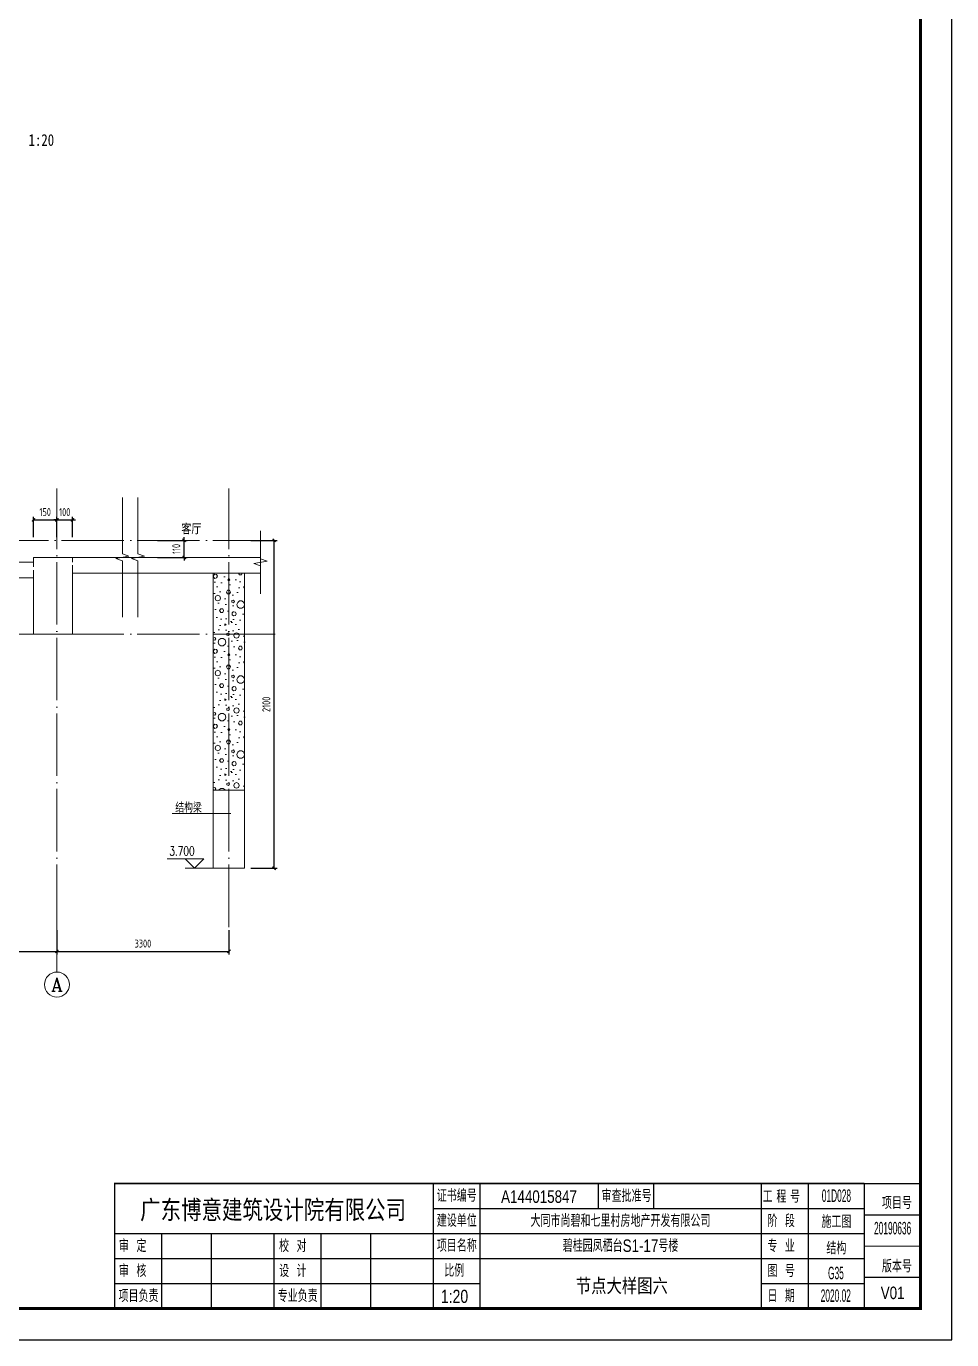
# Model space of a CAD drawing. Extents: x -129922 to 1190196, y -520662 to 139923.
# Drawn here: x 56902 to 62827, y -431038 to -422628 of the extents above; entities that cross this region are included whole.
import ezdxf
from ezdxf.enums import TextEntityAlignment as Align

# ---------------------------------------------------------------- set-up
doc = ezdxf.new("R2010")
doc.units = 0
doc.header["$LTSCALE"] = 1000
doc.header["$MEASUREMENT"] = 0
doc.linetypes.add('DASH', pattern=[0.35, 0.25, -0.1])
doc.linetypes.add('DOTE', pattern=[2.42, 2, -0.2, 0.02, -0.2])
for name, color, linetype, lineweight in [('S-大样-DIM', 3, 'Continuous', 20), ('S-大样-HATCH', 251, 'Continuous', 9), ('S-大样-实线', 2, 'Continuous', 20), ('S-大样-标高', 3, 'Continuous', 20), ('S-板-BEAM', 4, 'DASH', 20), ('S-板-大样索引', 3, 'Continuous', 20), ('S-板-文字', 7, 'Continuous', 20), ('S-轴网-标注', 3, 'Continuous', 20), ('S-轴网-轴线', 1, 'DOTE', 9), ('S-通用-TEXT', 7, 'Continuous', 20), ('S-通用-THIN', 7, 'Continuous', 20)]:
    doc.layers.add(name, color=color, linetype=linetype, lineweight=lineweight)
doc.layers.add('Y-云图图框', color=7, linetype='Continuous')
doc.styles.add('_TCH_AXIS', font='COMPLEX.shx', dxfattribs={"bigfont": 'hztxt.shx'})
doc.styles.add('_TCH_DIM', font='SIMPLEX', dxfattribs={"bigfont": 'GBCBIG'})
doc.styles.add('_TCH_DIM_T3', font='tssdeng.shx', dxfattribs={"width": 0.705882, "bigfont": 'hztxt.shx'})
doc.styles.add('_YT_Name', font='', dxfattribs={"width": 0.8})
doc.styles.add('_YT_Sign_Text', font='ros.shx', dxfattribs={"width": 0.8, "bigfont": 'hztxt.shx'})
doc.styles.add('COMPLEX', font='COMPLEX')
doc.styles.get("Standard").update_dxf_attribs({"font": 'gbenor.shx', "bigfont": 'gbcbig.shx'})
doc.styles.add('TSSD_Rein', font='tssdeng.shx', dxfattribs={"width": 0.7, "bigfont": 'hztxt.shx'})
doc.styles.add('黑体', font='', dxfattribs={"width": 0.8})
doc.styles.get('_YT_Name').set_extended_font_data('SimHei')
doc.styles.get('黑体').set_extended_font_data('SimHei')
doc.dimstyles.new('_TCH_ARCH&&20', dxfattribs={"dimtxt": 51, "dimasz": 20, "dimexe": 20, "dimexo": 20, "dimgap": 24.5, "dimtad": 1, "dimdec": 0, "dimzin": 0, "dimdsep": 46, "dimtxsty": '_TCH_DIM_T3', "dimblk": 'ARCHTICK', "dimcen": 0.09, "dimclrt": 7, "dimazin": 2, "dimtfac": 1, "dimtdec": 0, "dimtix": 1, "dimtmove": 2, "dimatfit": 3, "dimfxl": 0, "dimtolj": 1, "dimtzin": 0, "dimarcsym": 0})

# ---------------------------------------------------------------- blocks, each defined once
blk = doc.blocks.new('ECMCTK_A1_竖_单行图名--0')
for p, q in [((427.98, 50), (427.98, 26)), ((428, 50), (428, 10)), ((442.98, 50), (442.98, 10)), ((480.8, 50), (480.8, 42)), ((498.48, 50), (498.48, 42)), ((533, 50), (533, 10)), ((548, 50), (548, 10)), ((566, 50.01), (584, 50)), ((566, 50.01), (566, 10)), ((428, 42), (566, 42)), ((566, 40.01), (584, 40.01)), ((326, 34), (566, 34)), ((341, 34), (341, 10)), ((357, 10), (357, 34)), ((377, 34), (377, 10)), ((392, 34), (392, 10)), ((408, 10), (408, 34)), ((566, 30.01), (584, 30)), ((326, 26), (566, 26)), ((326, 18), (442.96, 18)), ((533, 18), (566, 18)), ((566, 20), (584, 20))]:
    blk.add_line(p, q)
at = {"color": 4}
blk.add_lwpolyline([(0, 0), (594, 0), (594, 841), (0, 841)], close=True, dxfattribs=at)
for points, const_width in [([(10, 10), (584, 10), (584, 816), (10, 816)], 1), ([(326, 10), (584, 10), (584, 50), (326, 50)], 0.45)]:
    blk.add_lwpolyline(points, close=True, dxfattribs=dict(const_width=const_width))
at = {"const_width": 0.45}
for points in [[(326, 10), (326, 50.01), (566, 50.01)], [(566, 50.01), (566, 10)]]:
    blk.add_lwpolyline(points, dxfattribs=at)
at = {"style": '_YT_Sign_Text', "width": 0.8}
for s, p in [('证书编号', (429.15, 44.14)), ('审查批准号', (481.91, 44.06)), ('工 程 号', (533.47, 43.85)), ('项目号', (571.65, 41.8)), ('建设单位', (429.15, 36.14)), ('阶  段', (535.01, 36.05)), ('审  定', (327.41, 28.05)), ('校  对', (378.66, 28.05)), ('项目名称', (429.15, 28.14)), ('专  业', (535.01, 28.05)), ('版本号', (571.65, 21.55)), ('审  核', (327.41, 20.05)), ('设  计', (378.66, 20.05)), ('比例', (431.54, 20.16)), ('图  号', (535.01, 20.05)), ('项目负责', (327.27, 12.05)), ('专业负责', (378.21, 12.05)), ('日  期', (535.01, 12.05))]:
    blk.add_text(s, height=4, dxfattribs=at).set_placement(p)
at = {"color": 80, "flags": 3}
for tag, height, p in [('YTHQINS', 3, (593.31, 817.5)), ('ECMCKEY', 3, (440.09, 590.57)), ('YTTQINS', 3.75, (595.35, 11.88)), ('YTFRAME', 3, (375.97, 4.92)), ('YTBARCODE_T1', 3, (493.74, 4.57))]:
    blk.add_attdef(tag, text='', height=height, dxfattribs=at).set_placement(p, align=Align.MIDDLE_CENTER)
for tag, height, style, width, p in [('证书编号', 4, '_YT_Sign_Text', 0.8, (461.87, 43.81)), ('审查批准号', 4, '_YT_Sign_Text', 0.8, (514.06, 43.81)), ('工程号', 4, '_YT_Sign_Text', 0.5, (557.08, 44.12)), ('设计单位', 6, '_YT_Name', 0.8, (376.75, 38.6)), ('建设单位', 4, '_YT_Sign_Text', 0.8, (487.96, 36.11)), ('阶段', 4, '_YT_Sign_Text', 0.8, (557.08, 35.81)), ('项目号', 4, '_YT_Sign_Text', 0.5, (575.08, 33.72)), ('项目名称', 4, '_YT_Sign_Text', 0.8, (487.96, 28.11)), ('专业', 4, '_YT_Sign_Text', 0.8, (557.08, 27.31)), ('图纸编号', 4, '_YT_Sign_Text', 0.5, (556.93, 19.36)), ('图纸名称', 4.5, '_YT_Name', 0.8, (488.39, 15.06)), ('版本号', 4, '_YT_Sign_Text', 0.8, (575.08, 13)), ('出图比例', 4.2, '_YT_Sign_Text', 0.8, (434.82, 11.78)), ('日期', 4, '_YT_Sign_Text', 0.5, (556.88, 12.13))]:
    blk.add_attdef(tag, text='', height=height, dxfattribs=dict(style=style, width=width)).set_placement(p, align=Align.CENTER)
at = {"style": '_YT_Sign_Text', "width": 0.8, "flags": 3}
for tag, p, height in [('[审定人]', (343.95, 27.81), 4.1), ('{审定人}', (358.87, 26.45), 6.24), ('[校对人]', (395.23, 27.82), 4.1), ('{校对人}', (411.35, 26.53), 6.24), ('{审核人}', (359.98, 18.44), 6.24), ('{设计人}', (411.48, 18.54), 6.24), ('[审核人]', (344.01, 19.76), 4.1), ('[设计人]', (395.47, 20.21), 4.1), ('{项目负责人}', (361.28, 10.72), 6.24), ('{专业负责人}', (411.58, 10.36), 6.24), ('[项目负责人]', (343.78, 12.01), 4.1), ('[专业负责人]', (395.74, 11.77), 4.1)]:
    blk.add_attdef(tag, p, '', height=height, dxfattribs=at)
at = {"color": 80, "flags": 3}
for tag, p in [('YTBZSIT', (10, 10)), ('EXT_TK_LEFT', (10, 10)), ('YTQRCODE', (304.56, 12.07))]:
    blk.add_attdef(tag, p, '', height=3, dxfattribs=at)
blk = doc.blocks.new('_ArchTick')
at = {"color": 0, "linetype": 'ByBlock', "const_width": 0.4}
blk.add_lwpolyline([(-0.5, -0.5), (0.5, 0.5)], dxfattribs=at)
blk = doc.blocks.new('*D482')
at = {"layer": 'Defpoints', "color": 0, "transparency": 16777216}
for p in [(55598, -428395.4), (57098, -428395.4), (57098, -428551.4)]:
    blk.add_point(p, dxfattribs=at)
at = {"layer": 'S-大样-DIM', "color": 0, "lineweight": -2, "transparency": 16777216}
for p, q in [((55598, -428415.4), (55598, -428571.4)), ((57098, -428415.4), (57098, -428571.4)), ((55598, -428551.4), (57098, -428551.4))]:
    blk.add_line(p, q, dxfattribs=at)
at = {"layer": 'S-大样-DIM', "color": 0, "lineweight": -2, "transparency": 16777216, "xscale": 20, "yscale": 20, "zscale": 20, "rotation": 180}
blk.add_blockref('_ArchTick', (55598, -428551.4), dxfattribs=at)
at = {"layer": 'S-大样-DIM', "color": 0, "lineweight": -2, "transparency": 16777216, "xscale": 20, "yscale": 20, "zscale": 20}
blk.add_blockref('_ArchTick', (57098, -428551.4), dxfattribs=at)
at = {"layer": 'S-大样-DIM', "color": 7, "transparency": 16777216, "insert": (56348, -428501.4), "char_height": 51, "attachment_point": 5, "style": '_TCH_DIM_T3'}
blk.add_mtext('\\A1;1500', dxfattribs=at)
blk = doc.blocks.new('*D483')
at = {"layer": 'Defpoints', "color": 0, "transparency": 16777216}
for p in [(57098, -428395.4), (58199.4, -428395.4), (58199.4, -428551.4)]:
    blk.add_point(p, dxfattribs=at)
at = {"layer": 'S-大样-DIM', "color": 0, "lineweight": -2, "transparency": 16777216}
for p, q in [((57098, -428415.4), (57098, -428571.4)), ((58199.4, -428415.4), (58199.4, -428571.4)), ((57098, -428551.4), (58199.4, -428551.4))]:
    blk.add_line(p, q, dxfattribs=at)
at = {"layer": 'S-大样-DIM', "color": 0, "lineweight": -2, "transparency": 16777216, "xscale": 20, "yscale": 20, "zscale": 20, "rotation": 180}
blk.add_blockref('_ArchTick', (57098, -428551.4), dxfattribs=at)
at = {"layer": 'S-大样-DIM', "color": 0, "lineweight": -2, "transparency": 16777216, "xscale": 20, "yscale": 20, "zscale": 20}
blk.add_blockref('_ArchTick', (58199.4, -428551.4), dxfattribs=at)
at = {"layer": 'S-大样-DIM', "color": 7, "transparency": 16777216, "insert": (57648.7, -428501.4), "char_height": 51, "attachment_point": 5, "style": '_TCH_DIM_T3'}
blk.add_mtext('\\A1;3300', dxfattribs=at)
blk = doc.blocks.new('*D489')
at = {"layer": 'Defpoints', "color": 0, "transparency": 16777216}
for p in [(57098, -425788.6), (56948, -425919.5), (57098, -425919.5)]:
    blk.add_point(p, dxfattribs=at)
at = {"layer": 'S-大样-DIM', "color": 0, "lineweight": -2, "transparency": 16777216}
for p, q in [((56948, -425899.5), (56948, -425768.6)), ((56948, -425788.6), (57098, -425788.6)), ((57098, -425899.5), (57098, -425768.6))]:
    blk.add_line(p, q, dxfattribs=at)
at = {"layer": 'S-大样-DIM', "color": 0, "lineweight": -2, "transparency": 16777216, "xscale": 20, "yscale": 20, "zscale": 20, "rotation": 180}
blk.add_blockref('_ArchTick', (56948, -425788.6), dxfattribs=at)
at = {"layer": 'S-大样-DIM', "color": 0, "lineweight": -2, "transparency": 16777216, "xscale": 20, "yscale": 20, "zscale": 20}
blk.add_blockref('_ArchTick', (57098, -425788.6), dxfattribs=at)
at = {"layer": 'S-大样-DIM', "color": 7, "transparency": 16777216, "insert": (57023, -425738.6), "char_height": 51, "attachment_point": 5, "style": '_TCH_DIM_T3'}
blk.add_mtext('\\A1;150', dxfattribs=at)
blk = doc.blocks.new('*D490')
at = {"layer": 'Defpoints', "color": 0, "transparency": 16777216}
for p in [(57198, -425788.6), (57098, -425919.5), (57198, -425919.5)]:
    blk.add_point(p, dxfattribs=at)
at = {"layer": 'S-大样-DIM', "color": 0, "lineweight": -2, "transparency": 16777216}
for p, q in [((57098, -425788.6), (57078, -425788.6)), ((57098, -425899.5), (57098, -425768.6)), ((57098, -425788.6), (57198, -425788.6)), ((57198, -425899.5), (57198, -425768.6)), ((57198, -425788.6), (57218, -425788.6))]:
    blk.add_line(p, q, dxfattribs=at)
at = {"layer": 'S-大样-DIM', "color": 0, "lineweight": -2, "transparency": 16777216, "xscale": 20, "yscale": 20, "zscale": 20}
blk.add_blockref('_ArchTick', (57098, -425788.6), dxfattribs=at)
at = {"layer": 'S-大样-DIM', "color": 0, "lineweight": -2, "transparency": 16777216, "xscale": 20, "yscale": 20, "zscale": 20, "rotation": 180}
blk.add_blockref('_ArchTick', (57198, -425788.6), dxfattribs=at)
at = {"layer": 'S-大样-DIM', "color": 7, "transparency": 16777216, "insert": (57148, -425738.6), "char_height": 51, "attachment_point": 5, "style": '_TCH_DIM_T3'}
blk.add_mtext('\\A1;100', dxfattribs=at)
blk = doc.blocks.new('*D491')
at = {"layer": 'Defpoints', "color": 0, "transparency": 16777216}
for p in [(57721.7, -425919.5), (57912.4, -425919.5), (57721.7, -426029.5)]:
    blk.add_point(p, dxfattribs=at)
at = {"layer": 'S-大样-DIM', "color": 0, "lineweight": -2, "transparency": 16777216}
for p, q in [((57741.7, -425919.5), (57932.4, -425919.5)), ((57912.4, -425919.5), (57912.4, -425899.5)), ((57912.4, -426029.5), (57912.4, -425919.5)), ((57741.7, -426029.5), (57932.4, -426029.5)), ((57912.4, -426029.5), (57912.4, -426049.5))]:
    blk.add_line(p, q, dxfattribs=at)
at = {"layer": 'S-大样-DIM', "color": 0, "lineweight": -2, "transparency": 16777216, "xscale": 20, "yscale": 20, "zscale": 20}
for p, rotation in [((57912.4, -425919.5), 270), ((57912.4, -426029.5), 90)]:
    blk.add_blockref('_ArchTick', p, dxfattribs=dict(at, rotation=rotation))
at = {"layer": 'S-大样-DIM', "color": 7, "transparency": 16777216, "insert": (57862.4, -425974.5), "char_height": 51, "attachment_point": 5, "rotation": 90, "style": '_TCH_DIM_T3'}
blk.add_mtext('\\A1;110', dxfattribs=at)
blk = doc.blocks.new('*D495')
at = {"layer": 'Defpoints', "color": 0, "transparency": 16777216}
for p in [(58319.4, -425919.5), (58488.8, -425919.5), (58319.4, -428019.5)]:
    blk.add_point(p, dxfattribs=at)
at = {"layer": 'S-大样-DIM', "color": 0, "lineweight": -2, "transparency": 16777216}
for p, q in [((58339.4, -425919.5), (58508.8, -425919.5)), ((58488.8, -428019.5), (58488.8, -425919.5)), ((58339.4, -428019.5), (58508.8, -428019.5))]:
    blk.add_line(p, q, dxfattribs=at)
at = {"layer": 'S-大样-DIM', "color": 0, "lineweight": -2, "transparency": 16777216, "xscale": 20, "yscale": 20, "zscale": 20}
for p, rotation in [((58488.8, -425919.5), 90), ((58488.8, -428019.5), 270)]:
    blk.add_blockref('_ArchTick', p, dxfattribs=dict(at, rotation=rotation))
at = {"layer": 'S-大样-DIM', "color": 7, "transparency": 16777216, "insert": (58438.8, -426969.5), "char_height": 51, "attachment_point": 5, "rotation": 90, "style": '_TCH_DIM_T3'}
blk.add_mtext('\\A1;2100', dxfattribs=at)
blk = doc.blocks.new('_AXISO')
blk.add_circle((0, 0), 0.5)
at = {"layer": 'S-板-文字', "style": 'COMPLEX', "width": 1.041667}
blk.add_attdef('A', text='', height=0.56, dxfattribs=at).set_placement((-0.25, -0.28), (0.25, -0.28), align=Align.FIT)

msp = doc.modelspace()

# ---------------------------------------------------------------- hatches: boundary and pattern name
at = {"layer": 'S-大样-HATCH', "ltscale": 0.2}
h = msp.add_hatch(dxfattribs=at)
h.set_pattern_fill('加气混凝土', color=256, scale=20)
h.set_pattern_definition([(0, (58170.18, -427592.74), (120, 240), [0, -240]), (0, (58029.78, -427625.14), (120, 240), [0, -240]), (0, (58107.78, -427627.54), (120, 240), [0, -240]), (0, (58192.98, -427556.74), (120, 240), [0, -240]), (0, (58093.38, -427639.54), (120, 240), [0, -240]), (0, (58216.98, -427405.54), (120, 240), [0, -240]), (0, (58143.78, -427424.74), (120, 240), [0, -240]), (0, (58182.18, -427454.74), (120, 240), [0, -240]), (0, (57986.58, -427459.54), (120, 240), [0, -240]), (0, (58104.18, -427470.34), (120, 240), [0, -240]), (0, (58058.58, -427531.54), (120, 240), [0, -240]), (0, (58060.98, -427621.54), (120, 240), [0, -240]), (0, (58150.98, -427631.14), (120, 240), [0, -240]), (0, (58216.98, -427525.54), (120, 240), [0, -240]), (0, (57992.58, -427562.74), (120, 240), [0, -240]), (0, (58012.98, -427521.94), (120, 240), [0, -240]), (0, (58106.58, -427538.74), (120, 240), [0, -240]), (0, (58072.98, -427573.54), (120, 240), [0, -240]), (0, (58053.78, -427494.34), (120, 240), [0, -240]), (0, (58083.78, -427404.34), (120, 240), [0, -240]), (0, (58002.18, -427613.14), (120, 240), [0, -240]), (0, (58134.18, -427453.54), (120, 240), [0, -240]), (0, (58022.58, -427449.94), (120, 240), [0, -240]), (0, (58003.38, -427418.74), (120, 240), [0, -240]), (130.6013, (58202.237, -427480.688), (-599.99999, 720), [10.537, -4414.844]), (18.435, (58185.095, -427476.116), (600, 240), [10.842, -1507.051]), (90, (58185.1, -427486.4), (120, 240), [10.286, -469.714]), (161.565, (58195.38, -427489.83), (-600, 240), [10.842, -1507.051]), (53.13, (58195.38, -427489.83), (120, 240), [11.429, -1188.571]), (135, (58204.52, -427612.12), (-120, 240), [9.697, -669.125]), (45, (58190.81, -427612.12), (120, 240), [9.697, -669.125]), (135, (58197.67, -427618.97), (-120, 240), [9.697, -669.125]), (45, (58197.67, -427618.97), (120, 240), [9.697, -669.125]), (116.565, (58089.1, -427450.97), (-2e-05, 480), [12.778, -255.55]), (180, (58083.38, -427439.54), (-120, 240), [13.714, -226.286]), (63.435, (58063.95, -427450.97), (1e-06, 480), [12.778, -255.55]), (116.565, (58069.67, -427462.4), (-2e-05, 480), [12.778, -255.55]), (0, (58069.67, -427462.4), (120, 240), [13.714, -226.286]), (63.435, (58083.38, -427462.4), (1e-06, 480), [12.778, -255.55]), (107.1027, (58179.38, -427532.116), (-359.999986, 1200), [15.5445, -6513.161]), (143.9726, (58174.809, -427517.26), (-2279.99997, 1680), [15.545, -3248.808]), (180, (58162.24, -427508.12), (-120, 240), [14.857, -225.143]), (36.0274, (58134.809, -427517.26), (2279.99998, 1679.99998), [15.545, -3248.808]), (71.565, (58130.237, -427530.973), (360, 1200), [14.456, -1503.437]), (107.1027, (58134.809, -427545.831), (-359.999986, 1200), [15.5445, -6513.161]), (143.9726, (58147.38, -427554.973), (-2279.99997, 1680), [15.545, -3248.808]), (0, (58147.38, -427554.97), (120, 240), [14.857, -225.143]), (36.0274, (58162.237, -427554.973), (2279.99998, 1679.99998), [15.545, -3248.808]), (71.565, (58174.81, -427545.83), (360, 1200), [14.456, -1503.437]), (150.255, (58181.666, -427420.116), (-360, 240), [9.214, -1925.728]), (90, (58173.67, -427424.69), (120, 240), [9.143, -470.857]), (29.745, (58173.666, -427424.688), (360, 240), [9.214, -1925.728]), (116.565, (58125.67, -427590.4), (-2e-05, 480), [12.778, -255.55]), (168.69, (58119.952, -427578.973), (-1080, 240), [11.655, -2435.874]), (41.1859, (58099.38, -427584.688), (2999.99998, 2639.99998), [12.149, -5090.321]), (90, (58099.38, -427596.12), (120, 240), [11.43, -468.57]), (138.8141, (58108.523, -427604.116), (-2999.99995, 2640.00002), [12.149, -5090.321]), (16.6992, (58108.523, -427604.116), (3959.99997, 1199.99999), [11.932, -4999.415]), (60.9454, (58119.952, -427600.688), (120, 240), [11.766, -4930.136]), (109.9831, (58025.095, -427489.831), (-600, 1679.999996), [13.377, -5604.879]), (155.55605, (58020.523, -427477.259), (-1560.000006, 719.999985), [13.809, -5786.053]), (24.44395, (57995.38, -427477.259), (1560, 720), [13.809, -5786.053]), (70.0169, (57990.809, -427489.831), (600, 1679.999996), [13.377, -5604.879]), (109.9831, (57995.38, -427502.402), (-600, 1679.999996), [13.377, -5604.879]), (160.0169, (58007.952, -427506.973), (-600, 240), [13.377, -2795.751]), (19.9831, (58007.952, -427506.973), (600, 240), [13.377, -2795.751]), (70.0169, (58020.523, -427502.402), (600, 1679.999996), [13.377, -5604.879]), (122.0054, (58114.237, -427511.545), (-120, 240), [10.782, -2253.374]), (18.435, (58098.237, -427505.83), (600, 240), [10.842, -1507.051]), (90, (58098.24, -427516.12), (120, 240), [10.286, -469.714]), (161.565, (58108.523, -427519.545), (-600, 240), [10.842, -1507.051]), (54.4623, (58108.523, -427519.545), (840, 1200), [9.831, -4119.285]), (116.565, (58044.52, -427569.83), (-2e-05, 480), [12.778, -255.55]), (180, (58038.8, -427558.4), (-120, 240), [12.57, -227.43]), (59.0362, (58019.38, -427569.83), (120, 240), [13.328, -2785.529]), (120.9638, (58026.237, -427581.26), (-120.00002, 240), [13.328, -2785.529]), (0, (58026.24, -427581.26), (120, 240), [12.57, -227.43]), (63.435, (58038.8, -427581.26), (1e-06, 480), [12.778, -255.55])])
h.paths.add_polyline_path([(58299.4, -426129.5), (58099.4, -426129.5), (58099.4, -427519.5), (58299.4, -427519.5)])

# ---------------------------------------------------------------- linework, layer by layer
at = {"layer": 'S-大样-实线'}
for p, q in [((58099.4, -427519.5), (58099.4, -426129.5)), ((58299.4, -427519.5), (58299.4, -426129.5))]:
    msp.add_line(p, q, dxfattribs=at)
at = {"layer": 'S-大样-实线', "ltscale": 0.5}
for p, q in [((58099.4, -427519.5), (58299.4, -427519.5)), ((58099.4, -428019.5), (58099.4, -427519.5)), ((58299.4, -428019.5), (58299.4, -427519.5)), ((58099.4, -428019.5), (58299.4, -428019.5))]:
    msp.add_line(p, q, dxfattribs=at)
for points in [[(58401.2, -426129.5), (57198, -426129.5), (57198, -426519.5), (56948, -426519.5), (56948, -426159.5), (55698, -426159.5), (55698, -426619.5), (54448, -426619.5), (54448, -427019.5), (54148, -427019.5), (54148, -426869.5), (54248, -426869.5), (54248, -426339.5), (53857.8, -426339.5), (53857.8, -426219.5), (54248, -426219.5), (54248, -426099.5), (54448, -426099.5), (54448, -426519.5), (55498, -426519.5), (55498, -426005), (55498, -426005)], [(55698, -426059.5), (56948, -426059.5), (56948, -426029.5), (58401.2, -426029.5), (58401.2, -426029.5), (58401.2, -426129.5)]]:
    msp.add_lwpolyline(points, dxfattribs=at)
at = {"layer": 'S-大样-标高'}
for p, q in [((58039.4, -427959.5), (57803.4, -427959.5)), ((57979.4, -428019.5), (57919.4, -427959.5)), ((57979.4, -428019.5), (58039.4, -427959.5)), ((58119.4, -428019.5), (57919.4, -428019.5))]:
    msp.add_line(p, q, dxfattribs=at)
at = {"layer": 'S-板-BEAM', "ltscale": 0.2}
for points in [[(57198, -426129.5), (57198, -426029.5)], [(56948, -426159.5), (56948, -426059.5)]]:
    msp.add_lwpolyline(points, dxfattribs=at)
at = {"layer": 'S-轴网-标注'}
msp.add_line((57098, -428395.4), (57098, -428683.7), dxfattribs=at)
at = {"layer": 'S-轴网-轴线', "ltscale": 0.2}
for p, q in [((57098, -428395.4), (57098, -425586.6)), ((58199.4, -428395.4), (58199.4, -425586.6))]:
    msp.add_line(p, q, dxfattribs=at)
for points in [[(58495.4, -425919.5), (53261.5, -425919.5)], [(58495.4, -426519.5), (53261.5, -426519.5)]]:
    msp.add_lwpolyline(points, dxfattribs=at)
at = {"layer": 'S-通用-TEXT', "ltscale": 0.2}
msp.add_line((58210.6, -427668.5, 0), (57835.6, -427668.5, 0), dxfattribs=at)
at = {"layer": 'S-通用-THIN'}
for points in [[(57517, -425644.9), (57517, -426005.7), (57559, -426021), (57475, -426035.8), (57517, -426050.7), (57517, -426411.6)], [(57617, -425644.9), (57617, -426005.7), (57659, -426021), (57575, -426035.8), (57617, -426050.7), (57617, -426411.6)], [(58401.2, -425859.5), (58401.2, -426038.6), (58443.2, -426053.9), (58359.2, -426068.7), (58401.2, -426083.6), (58401.2, -426262.6)]]:
    msp.add_lwpolyline(points, dxfattribs=at)

# ---------------------------------------------------------------- block references
at = {"layer": 'S-轴网-标注'}
ref = msp.add_blockref('_AXISO', (57098, -428763.7), dxfattribs=dict(at, xscale=160, yscale=160, zscale=160))
ref.add_attrib('A', 'A', dxfattribs={"ltscale": 0.2, "height": 85, "style": '_TCH_AXIS'}).set_placement((57061.5, -428806.3), (57134.4, -428806.3), align=Align.FIT)
at = {"layer": 'Y-云图图框', "xscale": 20, "yscale": 20, "zscale": 20}
msp.add_blockref('ECMCTK_A1_竖_单行图名--0', (50947.3, -431037.9), dxfattribs=at).add_auto_attribs({'图纸编号': 'G35', '图纸名称': '节点大样图六', '版本号': 'V01', '项目名称': '碧桂园凤栖台S1-17号楼', '出图比例': '1:20', '工程号': '01D028', '阶段': '施工图', '专业': '结构', '日期': '2020.02', '项目号': '20190636', '建设单位': '大同市尚碧和七里村房地产开发有限公司', '设计单位': '广东博意建筑设计院有限公司', '证书编号': 'A144015847'})

# ---------------------------------------------------------------- texts
at = {"layer": 'S-大样-标高'}
msp.add_text('客厅', height=67.52, dxfattribs=at).set_placement((57894.5, -425880.7))
at = {"layer": 'S-大样-标高', "color": 7, "style": '_TCH_DIM', "width": 0.705882}
msp.add_text('3.700', height=59.5, dxfattribs=at).set_placement((57817.7, -427938.5))
at = {"layer": 'S-板-大样索引', "color": 7, "style": '黑体', "width": 0.8}
msp.add_text('1:20', height=75.11, dxfattribs=at).set_placement((56916.6, -423393.5))
at = {"layer": 'S-通用-TEXT', "style": 'TSSD_Rein', "width": 0.7}
msp.add_text('结构梁', height=60, dxfattribs=at).set_placement((57855.8, -427662.6))

# ---------------------------------------------------------------- dimensions: what is measured, and where the dimension line sits
at = {"layer": 'S-大样-DIM'}
for p1, p2, distance, picture, middle in [((56948, -425919.5), (57098, -425919.5), 131, '*D489', (57023, -425738.6)), ((57098, -425919.5), (57198, -425919.5), 131, '*D490', (57148, -425738.6)), ((57721.7, -426029.5), (57721.7, -425919.5), -190.7, '*D491', (57862.4, -425974.5)), ((58319.4, -428019.5), (58319.4, -425919.5), -169.4, '*D495', (58438.8, -426969.5)), ((55598, -428395.4), (57098, -428395.4), -156, '*D482', (56348, -428501.4))]:
    dim = msp.add_aligned_dim(p1=p1, p2=p2, distance=distance, dimstyle='_TCH_ARCH&&20', dxfattribs=at)
    dim.commit()
    dim.dimension.update_dxf_attribs({"geometry": picture, "text_midpoint": middle})
dim = msp.add_aligned_dim(p1=(57098, -428395.4), p2=(58199.4, -428395.4), distance=-156, text='3300', dimstyle='_TCH_ARCH&&20', dxfattribs=at)
dim.commit()
dim.dimension.update_dxf_attribs({"geometry": '*D483', "text_midpoint": (57648.7, -428501.4)})

doc.saveas('drawing.dxf')
